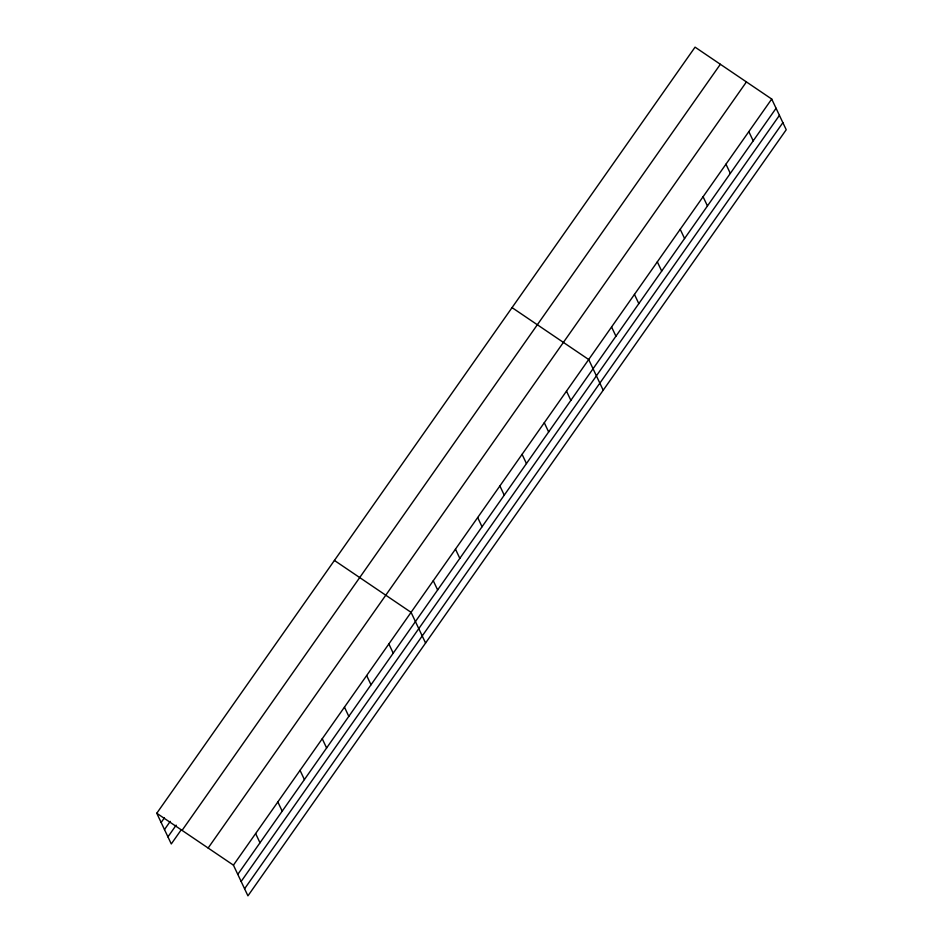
<?xml version="1.0" encoding="UTF-8"?>
<svg xmlns="http://www.w3.org/2000/svg" width="943" height="943" viewBox="0 0 943 943"><rect width="100%" height="100%" fill="white"/><g stroke="black" fill="none" stroke-linecap="round" stroke-linejoin="round"><path stroke-width="1.41" d="M156.774 813.255L695.062 47.15L771.716 99.05L786.226 129.745L247.938 895.85L233.428 865.155L156.774 813.255L171.284 843.95L181.162 829.899M161.147 822.485L164.436 817.805M164.495 829.569L170.247 821.377M167.937 836.865L176.164 825.16M182.07 830.382L720.358 64.277M208.132 848.028L746.42 81.923M233.428 865.155L771.716 99.05M237.789 874.385L776.077 108.28M241.137 881.469L779.425 115.364M244.591 888.766L782.879 122.661M512.049 307.618L588.691 359.531L603.202 390.225M334.411 560.437L411.065 612.337L425.576 643.032M748.836 131.607L753.198 140.849M725.957 164.176L730.318 173.406M703.077 196.733L707.45 205.963M680.209 229.29L684.571 238.52M657.33 261.848L661.691 271.077M634.45 294.405L638.812 303.634M611.571 326.962L615.932 336.203M566.495 391.133L570.857 400.362M544.288 422.735L548.649 431.965M522.08 454.326L526.453 463.567M499.884 485.928L504.246 495.169M477.677 517.53L482.038 526.772M455.469 549.132L459.83 558.374M433.273 580.735L437.635 589.964M388.858 643.939L393.219 653.169M366.65 675.542L371.023 684.771M344.454 707.144L348.816 716.374M322.247 738.746L326.608 747.976M300.039 770.348L304.412 779.578M277.843 801.951L282.205 811.18M255.636 833.553L259.997 842.783"/></g></svg>
